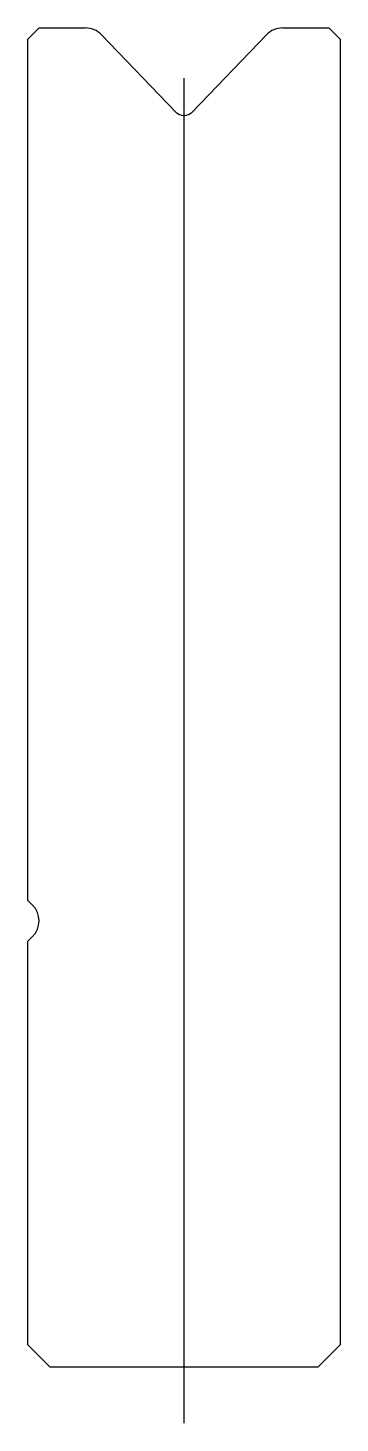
# Model space of a CAD drawing. Header units: metres. Extents: x -6.9 to 7.1, y -29.7 to 32.8.
import ezdxf

# ---------------------------------------------------------------- set-up
doc = ezdxf.new("R2010")
doc.units = ezdxf.units.M

msp = doc.modelspace()

# ---------------------------------------------------------------- linework, layer by layer
for p, q in [((-6.391181, 32.823488), (-6.891181, 32.323488)), ((-6.391181, 32.823488), (-4.315656, 32.823488)), ((-3.596316, 32.518147), (-0.250851, 29.053816)), ((0.468489, 29.053816), (3.813954, 32.518147)), ((4.533294, 32.823488), (6.608819, 32.823488)), ((7.108819, 32.323488), (6.608819, 32.823488)), ((-6.891181, -6.262298), (-6.891181, 32.323488)), ((7.108819, 32.323488), (7.108819, -26.176512)), ((0.108819, -29.676512), (0.108819, 30.576662)), ((-6.891181, -6.262298), (-6.684074, -6.469405)), ((-6.684074, -7.883618), (-6.891181, -8.090725)), ((-6.891181, -26.176512), (-6.891181, -8.090725)), ((-6.891181, -26.176512), (-5.891181, -27.176512)), ((6.108819, -27.176512), (7.108819, -26.176512)), ((6.108819, -27.176512), (-5.891181, -27.176512))]:
    msp.add_line(p, q)
for centre, radius, start, end in [((-4.315656, 31.823488), 1, 44, 90), ((4.533294, 31.823488), 1, 90, 136), ((0.108819, 29.401145), 0.5, 224, 316), ((-7.391181, -7.176512), 1, 315, 45)]:
    msp.add_arc(centre, radius, start, end)

doc.saveas('drawing.dxf')
